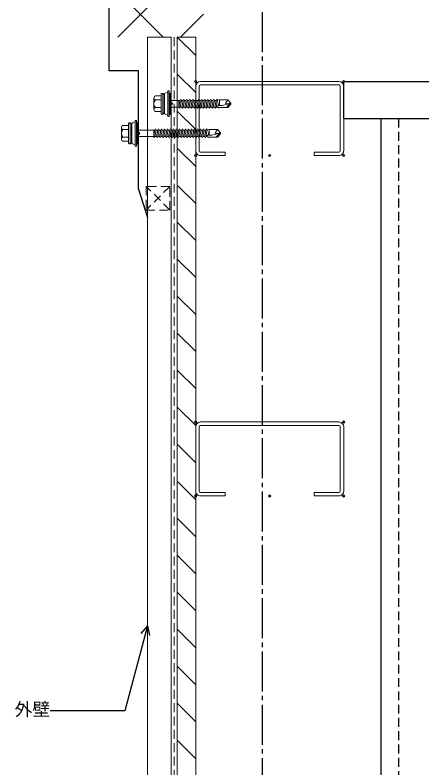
# Model space of a CAD drawing. Units: millimetres at full size, sheet at 1:3; details may follow other scales. Extents: x -1262 to 1258, y -891 to 1034.
# Drawn here: x -945 to -671, y -358 to 150 of the extents above; entities that cross this region are included whole.
import ezdxf
from ezdxf.enums import TextEntityAlignment as Align

# ---------------------------------------------------------------- set-up
doc = ezdxf.new("R2010")
doc.units = ezdxf.units.MM
doc.header["$LTSCALE"] = 3
doc.header["$PDMODE"] = 32
doc.header["$PDSIZE"] = 1.5
doc.linetypes.add('CHAIN2', pattern=[12, 9, -1, 1, -1])
doc.linetypes.add('DASHED2', pattern=[3, 2, -1])
for name, color, linetype, lineweight in [('0-4_寸法線1', 5, 'Continuous', 25), ('0-6_名称1', 5, 'Continuous', 25), ('0-E_外壁1', 6, 'Continuous', 20), ('1-1_水切1', 134, 'Continuous', 30), ('2-1_裏貼1', 2, 'Continuous', 18), ('2-7_ビス1', 7, 'Continuous', 5), ('3-1_面戸', 7, 'Continuous', 5), ('3-9_断熱材1', 4, 'Continuous', 5), ('3-D_防水シート', 3, 'DASHED2', 9), ('4-3_H鋼2', 12, 'Continuous', 25), ('4-5_C鋼1', 2, 'Continuous', 18)]:
    doc.layers.add(name, color=color, linetype=linetype, lineweight=lineweight)
doc.styles.add('ＭＳ ゴシック', font='')
doc.styles.get('ＭＳ ゴシック').set_extended_font_data('MS Gothic')

msp = doc.modelspace()

# ---------------------------------------------------------------- linework, layer by layer
at = {"layer": '0-4_寸法線1', "linetype": 'CHAIN2'}
msp.add_line((-778.443, 692.477), (-778.443, -619.534), dxfattribs=at)
at = {"layer": '0-6_名称1'}
for q in [(-860.393, -267.302), (-854.598, -268.855)]:
    msp.add_line((-855.943, -262.283), q, dxfattribs=at)
msp.add_lwpolyline([(-855.943, -262.283), (-871.324, -319.688), (-921.742, -319.688)], dxfattribs=at)
at = {"layer": '0-E_外壁1'}
for p, q in [((-855.943, 135.523), (-839.943, 135.523)), ((-855.943, 135.523), (-855.943, -619.534)), ((-839.943, 135.523), (-839.943, -619.534))]:
    msp.add_line(p, q, dxfattribs=at)
at = {"layer": '1-1_水切1'}
for p, q in [((-881.943, 112.791), (-881.943, 455.023)), ((-861.943, 32.791), (-855.943, 13.712))]:
    msp.add_line(p, q, dxfattribs=at)
msp.add_lwpolyline([(-861.943, 32.791), (-861.943, 112.791), (-881.943, 112.791)], dxfattribs=at)
at = {"layer": '2-1_裏貼1'}
for p, q in [((-876.08, 135.523), (-818.085, 193.518)), ((-845.378, 135.523), (-881.943, 172.087)), ((-833.654, 135.523), (-818.085, 151.092)), ((-823.443, 123.023), (-835.943, 135.523)), ((-823.443, 98.023), (-835.943, 110.523)), ((-823.443, 73.023), (-835.943, 85.523)), ((-823.443, 48.023), (-835.943, 60.523)), ((-823.443, 23.023), (-835.943, 35.523)), ((-823.443, -1.977), (-835.943, 10.523)), ((-823.443, -26.977), (-835.943, -14.477)), ((-823.443, -51.977), (-835.943, -39.477)), ((-823.443, -76.977), (-835.943, -64.477)), ((-823.443, -101.977), (-835.943, -89.477)), ((-823.443, -126.977), (-835.943, -114.477)), ((-823.443, -151.977), (-835.943, -139.477)), ((-823.443, -176.977), (-835.943, -164.477)), ((-823.443, -201.977), (-835.943, -189.477)), ((-823.443, -226.977), (-835.943, -214.477)), ((-823.443, -251.977), (-835.943, -239.477)), ((-823.443, -276.977), (-835.943, -264.477)), ((-823.443, -301.977), (-835.943, -289.477)), ((-823.443, -326.977), (-835.943, -314.477)), ((-823.443, -351.977), (-835.943, -339.477))]:
    msp.add_line(p, q, dxfattribs=at)
at = {"layer": '2-7_ビス1'}
for p, q in [((-846.743, 97.211), (-846.743, 83.835)), ((-845.634, 97.53), (-846.424, 97.53)), ((-845.634, 97.53), (-845.634, 83.517)), ((-844.856, 96.877), (-845.634, 97.53)), ((-844.503, 83.946), (-844.503, 97.1)), ((-844.095, 97.668), (-842.385, 98.208)), ((-842.223, 99.223), (-841.383, 99.223)), ((-842.223, 81.823), (-842.223, 99.223)), ((-841.383, 97.552), (-839.943, 97.912)), ((-841.383, 96.756), (-839.943, 95.316)), ((-839.943, 96.217), (-841.299, 97.573)), ((-839.943, 97.117), (-840.578, 97.753)), ((-839.943, 97.912), (-839.943, 83.135)), ((-851.643, 86.586), (-851.643, 94.461)), ((-850.584, 95.773), (-846.743, 95.773)), ((-850.584, 93.148), (-846.743, 93.148)), ((-844.743, 84.414), (-844.743, 96.633)), ((-844.743, 92.752), (-844.503, 92.752)), ((-841.383, 95.855), (-839.943, 94.415)), ((-841.383, 94.954), (-839.943, 93.514)), ((-841.383, 94.053), (-839.943, 92.613)), ((-841.383, 93.153), (-839.943, 91.713)), ((-841.383, 92.252), (-839.943, 90.812)), ((-833.821, 92.752), (-839.943, 92.752)), ((-833.821, 92.752), (-834.832, 88.294)), ((-834.743, 92.752), (-834.743, 88.688)), ((-832.931, 92.752), (-833.942, 88.294)), ((-833.376, 93.523), (-833.821, 92.752)), ((-833.376, 93.523), (-832.931, 92.752)), ((-832.931, 92.752), (-831.798, 92.752)), ((-831.798, 92.752), (-832.81, 88.294)), ((-830.909, 92.752), (-831.92, 88.294)), ((-831.354, 93.523), (-831.798, 92.752)), ((-831.354, 93.523), (-830.909, 92.752)), ((-830.909, 92.752), (-829.776, 92.752)), ((-829.776, 92.752), (-830.787, 88.294)), ((-828.886, 92.752), (-829.898, 88.294)), ((-829.331, 93.523), (-829.776, 92.752)), ((-829.331, 93.523), (-828.886, 92.752)), ((-828.886, 92.752), (-827.754, 92.752)), ((-827.754, 92.752), (-828.765, 88.294)), ((-826.864, 92.752), (-827.875, 88.294)), ((-827.309, 93.523), (-827.754, 92.752)), ((-827.309, 93.523), (-826.864, 92.752)), ((-826.864, 92.752), (-825.732, 92.752)), ((-825.732, 92.752), (-826.743, 88.294)), ((-825.287, 93.523), (-825.732, 92.752)), ((-823.709, 92.752), (-824.72, 88.294)), ((-822.819, 92.752), (-823.831, 88.294)), ((-823.264, 93.523), (-823.709, 92.752)), ((-823.264, 93.523), (-822.819, 92.752)), ((-822.819, 92.752), (-821.687, 92.752)), ((-821.687, 92.752), (-822.698, 88.294)), ((-820.797, 92.752), (-821.808, 88.294)), ((-821.242, 93.523), (-821.687, 92.752)), ((-821.242, 93.523), (-820.797, 92.752)), ((-820.797, 92.752), (-819.665, 92.752)), ((-819.665, 92.752), (-820.676, 88.294)), ((-818.775, 92.752), (-819.786, 88.294)), ((-819.22, 93.523), (-819.665, 92.752)), ((-819.22, 93.523), (-818.775, 92.752)), ((-818.775, 92.752), (-817.642, 92.752)), ((-817.642, 92.752), (-818.653, 88.294)), ((-816.753, 92.752), (-817.764, 88.294)), ((-817.197, 93.523), (-817.642, 92.752)), ((-817.197, 93.523), (-816.753, 92.752)), ((-816.753, 92.752), (-815.62, 92.752)), ((-815.62, 92.752), (-816.631, 88.294)), ((-815.175, 93.523), (-815.62, 92.752)), ((-813.598, 92.752), (-814.609, 88.294)), ((-813.153, 93.523), (-813.598, 92.752)), ((-811.576, 92.752), (-812.587, 88.294)), ((-810.686, 92.752), (-811.697, 88.294)), ((-811.131, 93.523), (-811.576, 92.752)), ((-811.131, 93.523), (-810.686, 92.752)), ((-810.686, 92.752), (-809.553, 92.752)), ((-809.553, 92.752), (-810.564, 88.294)), ((-808.712, 92.837), (-809.674, 88.294)), ((-809.108, 93.523), (-809.553, 92.752)), ((-809.108, 93.523), (-808.712, 92.837)), ((-807.386, 93.071), (-808.712, 92.837)), ((-808.188, 89.134), (-807.386, 91.899)), ((-807.386, 93.071), (-801.613, 93.071)), ((-807.386, 93.071), (-807.386, 89.268)), ((-801.613, 93.071), (-799.743, 90.842)), ((-850.584, 87.898), (-846.743, 87.898)), ((-844.743, 88.294), (-844.503, 88.294)), ((-841.383, 91.351), (-839.943, 89.911)), ((-841.383, 90.45), (-839.943, 89.01)), ((-841.383, 89.55), (-839.943, 88.11)), ((-841.383, 88.649), (-839.943, 87.209)), ((-841.383, 87.748), (-839.943, 86.308)), ((-841.383, 86.847), (-839.943, 85.407)), ((-834.832, 88.294), (-839.943, 88.294)), ((-834.387, 87.523), (-834.832, 88.294)), ((-834.387, 87.523), (-833.942, 88.294)), ((-833.942, 88.294), (-832.81, 88.294)), ((-832.365, 87.523), (-832.81, 88.294)), ((-832.365, 87.523), (-831.92, 88.294)), ((-831.92, 88.294), (-830.787, 88.294)), ((-830.343, 87.523), (-830.787, 88.294)), ((-830.343, 87.523), (-829.898, 88.294)), ((-829.898, 88.294), (-828.765, 88.294)), ((-828.32, 87.523), (-828.765, 88.294)), ((-828.32, 87.523), (-827.875, 88.294)), ((-827.875, 88.294), (-826.743, 88.294)), ((-826.298, 87.523), (-826.743, 88.294)), ((-826.298, 87.523), (-825.853, 88.294)), ((-824.276, 87.523), (-824.72, 88.294)), ((-824.276, 87.523), (-823.831, 88.294)), ((-823.831, 88.294), (-822.698, 88.294)), ((-822.253, 87.523), (-822.698, 88.294)), ((-822.253, 87.523), (-821.808, 88.294)), ((-821.808, 88.294), (-820.676, 88.294)), ((-820.231, 87.523), (-820.676, 88.294)), ((-820.231, 87.523), (-819.786, 88.294)), ((-819.786, 88.294), (-818.653, 88.294)), ((-818.209, 87.523), (-818.653, 88.294)), ((-818.209, 87.523), (-817.764, 88.294)), ((-817.764, 88.294), (-816.631, 88.294)), ((-816.186, 87.523), (-816.631, 88.294)), ((-816.186, 87.523), (-815.741, 88.294)), ((-814.164, 87.523), (-814.609, 88.294)), ((-814.164, 87.523), (-813.719, 88.294)), ((-812.142, 87.523), (-812.587, 88.294)), ((-812.142, 87.523), (-811.697, 88.294)), ((-811.697, 88.294), (-810.564, 88.294)), ((-810.119, 87.523), (-810.564, 88.294)), ((-810.119, 87.523), (-809.674, 88.294)), ((-809.674, 88.294), (-809.192, 88.294)), ((-808.468, 88.166), (-809.192, 88.294)), ((-808.468, 88.166), (-808.449, 88.232)), ((-808.468, 88.166), (-808.251, 87.79)), ((-808.251, 87.79), (-807.943, 87.79)), ((-807.794, 88.047), (-807.943, 87.79)), ((-807.386, 87.975), (-807.795, 88.047)), ((-807.792, 88.064), (-807.794, 88.047)), ((-807.386, 90.523), (-807.598, 89.236)), ((-807.386, 89.268), (-805.614, 89.268)), ((-807.386, 87.975), (-801.613, 87.975)), ((-805.614, 89.268), (-800.935, 90.522)), ((-800.271, 90.7), (-802.557, 87.975)), ((-801.613, 87.975), (-799.743, 90.205)), ((-799.743, 90.205), (-799.743, 90.842)), ((-850.584, 85.273), (-846.743, 85.273)), ((-845.634, 83.517), (-846.424, 83.517)), ((-844.856, 84.169), (-845.634, 83.517)), ((-844.095, 83.378), (-842.385, 82.838)), ((-841.383, 85.946), (-839.943, 84.506)), ((-841.383, 85.046), (-839.943, 83.606)), ((-841.383, 84.145), (-840.515, 83.278)), ((-841.383, 83.495), (-839.943, 83.135)), ((-868.743, 77.211), (-868.743, 63.835)), ((-867.634, 77.529), (-868.424, 77.529)), ((-867.634, 77.529), (-867.634, 63.517)), ((-866.856, 76.877), (-867.634, 77.529)), ((-866.743, 64.413), (-866.743, 76.633)), ((-866.503, 63.946), (-866.503, 77.1)), ((-866.095, 77.668), (-864.385, 78.208)), ((-864.223, 79.223), (-863.383, 79.223)), ((-864.223, 61.823), (-864.223, 79.223)), ((-863.383, 77.552), (-861.943, 77.912)), ((-863.383, 76.756), (-861.943, 75.316)), ((-861.943, 76.217), (-863.299, 77.573)), ((-861.943, 77.117), (-862.578, 77.753)), ((-861.943, 77.912), (-861.943, 63.135)), ((-873.643, 66.585), (-873.643, 74.46)), ((-872.584, 75.773), (-868.743, 75.773)), ((-872.584, 73.148), (-868.743, 73.148)), ((-866.743, 72.752), (-866.503, 72.752)), ((-863.383, 75.855), (-861.943, 74.415)), ((-863.383, 74.954), (-861.943, 73.514)), ((-863.383, 74.053), (-861.943, 72.613)), ((-863.383, 73.153), (-861.943, 71.713)), ((-863.383, 72.252), (-861.943, 70.812)), ((-863.383, 71.351), (-861.943, 69.911)), ((-850.932, 72.752), (-861.943, 72.752)), ((-850.932, 72.752), (-851.743, 69.18)), ((-851.743, 72.752), (-851.743, 67.945)), ((-850.043, 72.752), (-851.054, 68.294)), ((-850.487, 73.523), (-850.932, 72.752)), ((-850.487, 73.523), (-850.043, 72.752)), ((-850.043, 72.752), (-848.91, 72.752)), ((-848.91, 72.752), (-849.921, 68.294)), ((-848.02, 72.752), (-849.031, 68.294)), ((-848.465, 73.523), (-848.91, 72.752)), ((-848.465, 73.523), (-848.02, 72.752)), ((-848.02, 72.752), (-846.888, 72.752)), ((-846.888, 72.752), (-847.899, 68.294)), ((-845.998, 72.752), (-847.009, 68.294)), ((-846.443, 73.523), (-846.888, 72.752)), ((-846.443, 73.523), (-845.998, 72.752)), ((-845.998, 72.752), (-844.866, 72.752)), ((-844.866, 72.752), (-845.877, 68.294)), ((-843.976, 72.752), (-844.987, 68.294)), ((-844.421, 73.523), (-844.866, 72.752)), ((-844.421, 73.523), (-843.976, 72.752)), ((-843.976, 72.752), (-842.843, 72.752)), ((-842.843, 72.752), (-843.854, 68.294)), ((-842.398, 73.523), (-842.843, 72.752)), ((-840.821, 72.752), (-841.832, 68.294)), ((-839.931, 72.752), (-840.942, 68.294)), ((-840.376, 73.523), (-840.821, 72.752)), ((-840.376, 73.523), (-839.931, 72.752)), ((-839.931, 72.752), (-838.798, 72.752)), ((-838.798, 72.752), (-839.81, 68.294)), ((-837.909, 72.752), (-838.92, 68.294)), ((-838.354, 73.523), (-838.798, 72.752)), ((-838.354, 73.523), (-837.909, 72.752)), ((-837.909, 72.752), (-836.776, 72.752)), ((-836.776, 72.752), (-837.787, 68.294)), ((-835.886, 72.752), (-836.898, 68.294)), ((-836.331, 73.523), (-836.776, 72.752)), ((-836.331, 73.523), (-835.886, 72.752)), ((-835.886, 72.752), (-834.754, 72.752)), ((-834.754, 72.752), (-835.765, 68.294)), ((-833.864, 72.752), (-834.875, 68.294)), ((-834.309, 73.523), (-834.754, 72.752)), ((-834.309, 73.523), (-833.864, 72.752)), ((-833.864, 72.752), (-832.732, 72.752)), ((-832.732, 72.752), (-833.743, 68.294)), ((-832.287, 73.523), (-832.732, 72.752)), ((-830.709, 72.752), (-831.72, 68.294)), ((-829.819, 72.752), (-830.831, 68.294)), ((-830.264, 73.523), (-830.709, 72.752)), ((-830.264, 73.523), (-829.819, 72.752)), ((-829.819, 72.752), (-828.687, 72.752)), ((-828.687, 72.752), (-829.698, 68.294)), ((-827.797, 72.752), (-828.808, 68.294)), ((-828.242, 73.523), (-828.687, 72.752)), ((-828.242, 73.523), (-827.797, 72.752)), ((-827.797, 72.752), (-826.665, 72.752)), ((-826.665, 72.752), (-827.676, 68.294)), ((-825.775, 72.752), (-826.786, 68.294)), ((-826.22, 73.523), (-826.665, 72.752)), ((-826.22, 73.523), (-825.775, 72.752)), ((-825.775, 72.752), (-824.642, 72.752)), ((-824.642, 72.752), (-825.653, 68.294)), ((-823.753, 72.752), (-824.764, 68.294)), ((-824.197, 73.523), (-824.642, 72.752)), ((-824.197, 73.523), (-823.753, 72.752)), ((-823.753, 72.752), (-822.62, 72.752)), ((-822.62, 72.752), (-823.631, 68.294)), ((-822.175, 73.523), (-822.62, 72.752)), ((-820.598, 72.752), (-821.609, 68.294)), ((-820.153, 73.523), (-820.598, 72.752)), ((-818.576, 72.752), (-819.587, 68.294)), ((-817.686, 72.752), (-818.697, 68.294)), ((-818.131, 73.523), (-818.576, 72.752)), ((-818.131, 73.523), (-817.686, 72.752)), ((-817.686, 72.752), (-816.553, 72.752)), ((-816.553, 72.752), (-817.564, 68.294)), ((-815.712, 72.837), (-816.674, 68.294)), ((-816.108, 73.523), (-816.553, 72.752)), ((-816.108, 73.523), (-815.712, 72.837)), ((-814.386, 73.071), (-815.712, 72.837)), ((-815.188, 69.134), (-814.386, 71.899)), ((-814.386, 73.071), (-808.613, 73.071)), ((-814.386, 73.071), (-814.386, 69.268)), ((-808.613, 73.071), (-806.743, 70.842)), ((-872.584, 67.898), (-868.743, 67.898)), ((-866.743, 68.294), (-866.503, 68.294)), ((-863.383, 70.45), (-861.943, 69.01)), ((-863.383, 69.55), (-861.943, 68.11)), ((-863.383, 68.649), (-861.943, 67.209)), ((-863.383, 67.748), (-861.943, 66.308)), ((-863.383, 66.847), (-861.943, 65.407)), ((-851.743, 68.294), (-861.943, 68.294)), ((-851.499, 67.523), (-851.743, 67.945)), ((-851.499, 67.523), (-851.054, 68.294)), ((-851.054, 68.294), (-849.921, 68.294)), ((-849.476, 67.523), (-849.921, 68.294)), ((-849.476, 67.523), (-849.031, 68.294)), ((-849.031, 68.294), (-847.899, 68.294)), ((-847.454, 67.523), (-847.899, 68.294)), ((-847.454, 67.523), (-847.009, 68.294)), ((-847.009, 68.294), (-845.877, 68.294)), ((-845.432, 67.523), (-845.877, 68.294)), ((-845.432, 67.523), (-844.987, 68.294)), ((-844.987, 68.294), (-843.854, 68.294)), ((-843.409, 67.523), (-843.854, 68.294)), ((-843.409, 67.523), (-842.964, 68.294)), ((-841.387, 67.523), (-841.832, 68.294)), ((-841.387, 67.523), (-840.942, 68.294)), ((-840.942, 68.294), (-839.81, 68.294)), ((-839.365, 67.523), (-839.81, 68.294)), ((-839.365, 67.523), (-838.92, 68.294)), ((-838.92, 68.294), (-837.787, 68.294)), ((-837.343, 67.523), (-837.787, 68.294)), ((-837.343, 67.523), (-836.898, 68.294)), ((-836.898, 68.294), (-835.765, 68.294)), ((-835.32, 67.523), (-835.765, 68.294)), ((-835.32, 67.523), (-834.875, 68.294)), ((-834.875, 68.294), (-833.743, 68.294)), ((-833.298, 67.523), (-833.743, 68.294)), ((-833.298, 67.523), (-832.853, 68.294)), ((-831.276, 67.523), (-831.72, 68.294)), ((-831.276, 67.523), (-830.831, 68.294)), ((-830.831, 68.294), (-829.698, 68.294)), ((-829.253, 67.523), (-829.698, 68.294)), ((-829.253, 67.523), (-828.808, 68.294)), ((-828.808, 68.294), (-827.676, 68.294)), ((-827.231, 67.523), (-827.676, 68.294)), ((-827.231, 67.523), (-826.786, 68.294)), ((-826.786, 68.294), (-825.653, 68.294)), ((-825.209, 67.523), (-825.653, 68.294)), ((-825.209, 67.523), (-824.764, 68.294)), ((-824.764, 68.294), (-823.631, 68.294)), ((-823.186, 67.523), (-823.631, 68.294)), ((-823.186, 67.523), (-822.741, 68.294)), ((-821.164, 67.523), (-821.609, 68.294)), ((-821.164, 67.523), (-820.719, 68.294)), ((-819.142, 67.523), (-819.587, 68.294)), ((-819.142, 67.523), (-818.697, 68.294)), ((-818.697, 68.294), (-817.564, 68.294)), ((-817.119, 67.523), (-817.564, 68.294)), ((-817.119, 67.523), (-816.674, 68.294)), ((-816.674, 68.294), (-816.192, 68.294)), ((-815.468, 68.166), (-816.192, 68.294)), ((-815.468, 68.166), (-815.449, 68.232)), ((-815.468, 68.166), (-815.251, 67.79)), ((-815.251, 67.79), (-814.943, 67.79)), ((-814.794, 68.047), (-814.943, 67.79)), ((-814.386, 67.975), (-814.795, 68.047)), ((-814.792, 68.064), (-814.794, 68.047)), ((-814.386, 70.523), (-814.598, 69.235)), ((-814.386, 69.268), (-812.614, 69.268)), ((-814.386, 67.975), (-808.613, 67.975)), ((-812.614, 69.268), (-807.935, 70.522)), ((-807.271, 70.7), (-809.557, 67.975)), ((-808.613, 67.975), (-806.743, 70.205)), ((-806.743, 70.205), (-806.743, 70.842)), ((-872.584, 65.273), (-868.743, 65.273)), ((-867.634, 63.517), (-868.424, 63.517)), ((-866.856, 64.169), (-867.634, 63.517)), ((-866.095, 63.378), (-864.385, 62.838)), ((-863.383, 65.946), (-861.943, 64.506)), ((-863.383, 65.046), (-861.943, 63.606)), ((-863.383, 64.145), (-862.515, 63.278)), ((-863.383, 63.495), (-861.943, 63.135))]:
    msp.add_line(p, q, dxfattribs=at)
for points in [[(-842.223, 81.823), (-841.383, 81.823), (-841.383, 99.223)], [(-824.842, 92.752), (-825.853, 88.294), (-824.721, 88.294)], [(-825.287, 93.523), (-824.842, 92.752), (-823.709, 92.752)], [(-814.73, 92.752), (-815.741, 88.294), (-814.609, 88.294)], [(-815.175, 93.523), (-814.73, 92.752), (-813.598, 92.752)], [(-812.708, 92.752), (-813.719, 88.294), (-812.587, 88.294)], [(-813.153, 93.523), (-812.708, 92.752), (-811.576, 92.752)], [(-801.613, 93.071), (-801.926, 92.702), (-802.264, 92.309), (-802.595, 91.913), (-802.884, 91.535), (-803.096, 91.198), (-803.199, 90.925), (-803.157, 90.735), (-802.911, 90.627), (-802.475, 90.563), (-801.94, 90.531), (-801.396, 90.521), (-800.935, 90.522)], [(-807.386, 87.975), (-808.201, 88.163), (-808.811, 88.348), (-809.191, 88.527), (-809.317, 88.695), (-809.179, 88.849), (-808.797, 88.994), (-808.193, 89.133), (-807.386, 89.268)], [(-799.743, 90.523), (-799.874, 90.584), (-800.006, 90.638), (-800.138, 90.679), (-800.271, 90.7), (-800.436, 90.691), (-800.602, 90.652), (-800.768, 90.592), (-800.935, 90.522)], [(-864.223, 61.823), (-863.383, 61.823), (-863.383, 79.223)], [(-841.953, 72.752), (-842.964, 68.294), (-841.832, 68.294)], [(-842.398, 73.523), (-841.953, 72.752), (-840.821, 72.752)], [(-831.842, 72.752), (-832.853, 68.294), (-831.721, 68.294)], [(-832.287, 73.523), (-831.842, 72.752), (-830.709, 72.752)], [(-821.73, 72.752), (-822.741, 68.294), (-821.609, 68.294)], [(-822.175, 73.523), (-821.73, 72.752), (-820.598, 72.752)], [(-819.708, 72.752), (-820.719, 68.294), (-819.587, 68.294)], [(-820.153, 73.523), (-819.708, 72.752), (-818.576, 72.752)], [(-808.613, 73.071), (-808.926, 72.702), (-809.264, 72.309), (-809.595, 71.913), (-809.884, 71.535), (-810.096, 71.198), (-810.199, 70.924), (-810.157, 70.735), (-809.911, 70.627), (-809.475, 70.563), (-808.94, 70.531), (-808.396, 70.521), (-807.935, 70.522)], [(-814.386, 67.975), (-815.201, 68.163), (-815.811, 68.348), (-816.191, 68.527), (-816.317, 68.695), (-816.179, 68.849), (-815.797, 68.994), (-815.193, 69.133), (-814.386, 69.268)], [(-806.743, 70.523), (-806.874, 70.584), (-807.006, 70.638), (-807.138, 70.679), (-807.271, 70.7), (-807.436, 70.691), (-807.602, 70.652), (-807.768, 70.592), (-807.935, 70.522)]]:
    msp.add_lwpolyline(points, dxfattribs=at)
for centre, radius, start, end in [((-846.424, 97.211), 0.319, 90, 180), ((-845.061, 96.633), 0.319, 0, 50), ((-843.903, 97.1), 0.6, 108.75661, 180), ((-842.463, 98.435), 0.24, 288.75661, 360), ((-850.299, 94.461), 1.343, 102.25462, 257.74539), ((-847.857, 90.523), 3.785, 136.09563, 223.90439), ((-850.299, 86.586), 1.343, 102.25462, 257.74539), ((-846.424, 83.835), 0.319, 180, 270), ((-845.061, 84.414), 0.319, 310, 0), ((-843.903, 83.946), 0.6, 180, 251.24339), ((-842.463, 82.611), 0.24, 0, 71.24339), ((-868.424, 77.211), 0.319, 90, 180), ((-867.061, 76.633), 0.319, 0, 50), ((-865.903, 77.1), 0.6, 108.75661, 180), ((-864.463, 78.435), 0.24, 288.75661, 360), ((-872.299, 74.46), 1.343, 102.25462, 257.74539), ((-869.857, 70.523), 3.785, 136.09563, 223.90439), ((-872.299, 66.585), 1.343, 102.25462, 257.74539), ((-868.424, 63.835), 0.319, 180, 270), ((-867.061, 64.413), 0.319, 310, 0), ((-865.903, 63.946), 0.6, 180, 251.24339), ((-864.463, 62.611), 0.24, 0, 71.24339)]:
    msp.add_arc(centre, radius, start, end, dxfattribs=at)
at = {"layer": '2-7_ビス1', "color": 5}
for p in [(-839.943, 90.523), (-861.943, 70.523)]:
    msp.add_point(p, dxfattribs=at)
at = {"layer": '3-1_面戸', "linetype": 'DASHED2'}
for p, q in [((-840.943, 18.712), (-856.943, 34.712)), ((-840.943, 34.712), (-856.943, 18.712))]:
    msp.add_line(p, q, dxfattribs=at)
msp.add_lwpolyline([(-840.943, 34.712), (-856.943, 34.712), (-856.943, 18.712), (-840.943, 18.712)], close=True, dxfattribs=at)
at = {"layer": '3-9_断熱材1'}
for p, q in [((-835.943, 135.523), (-823.443, 135.523)), ((-835.943, 135.523), (-835.943, -619.534)), ((-823.443, 135.523), (-823.443, -619.534))]:
    msp.add_line(p, q, dxfattribs=at)
at = {"layer": '3-D_防水シート'}
msp.add_line((-837.943, 135.523), (-837.943, -619.534), dxfattribs=at)
at = {"layer": '4-3_H鋼2'}
for p, q in [((-723.443, 105.523), (-373.443, 105.523)), ((-723.443, 80.523), (-723.443, 105.523)), ((-698.443, 80.523), (-698.443, -619.534))]:
    msp.add_line(p, q, dxfattribs=at)
at = {"layer": '4-3_H鋼2', "linetype": 'DASHED2'}
msp.add_line((-686.443, 80.523), (-686.443, -619.534), dxfattribs=at)
at = {"layer": '4-3_H鋼2'}
msp.add_lwpolyline([(-723.443, 80.523), (-373.443, 80.523), (-373.443, 105.523)], dxfattribs=at)
at = {"layer": '4-5_C鋼1'}
for p, q in [((-823.443, 58.823), (-823.443, 102.223)), ((-821.143, 102.223), (-821.143, 58.823)), ((-820.143, 105.523), (-726.743, 105.523)), ((-726.743, 103.223), (-820.143, 103.223)), ((-725.743, 58.823), (-725.743, 102.223)), ((-723.443, 102.223), (-723.443, 58.823)), ((-726.743, 55.523), (-743.443, 55.523)), ((-820.143, -124.477), (-726.743, -124.477)), ((-726.743, -126.777), (-820.143, -126.777)), ((-823.443, -171.177), (-823.443, -127.777)), ((-821.143, -127.777), (-821.143, -171.177)), ((-725.743, -171.177), (-725.743, -127.777)), ((-723.443, -127.777), (-723.443, -171.177)), ((-726.743, -174.477), (-743.443, -174.477))]:
    msp.add_line(p, q, dxfattribs=at)
for points in [[(-820.143, 57.823), (-803.443, 57.823), (-803.443, 55.523), (-820.143, 55.523)], [(-743.443, 55.523), (-743.443, 57.823), (-726.743, 57.823)], [(-820.143, -172.177), (-803.443, -172.177), (-803.443, -174.477), (-820.143, -174.477)], [(-743.443, -174.477), (-743.443, -172.177), (-726.743, -172.177)]]:
    msp.add_lwpolyline(points, dxfattribs=at)
for centre, radius, start, end in [((-820.143, 102.223), 3.3, 90, 180), ((-820.143, 102.223), 1, 90, 180), ((-726.743, 102.223), 3.3, 0.00004, 90), ((-726.743, 102.223), 1, 0, 90), ((-820.143, 58.823), 3.3, 179.99996, 270), ((-820.143, 58.823), 1, 180, 270), ((-726.743, 58.823), 1, 270, 0), ((-726.743, 58.823), 3.3, 270, 0.00004), ((-820.143, -127.777), 3.3, 90, 180), ((-820.143, -127.777), 1, 90, 180), ((-726.743, -127.777), 3.3, 0.00004, 90), ((-726.743, -127.777), 1, 0, 90), ((-820.143, -171.177), 3.3, 179.99996, 270), ((-820.143, -171.177), 1, 180, 270), ((-726.743, -171.177), 1, 270, 0), ((-726.743, -171.177), 3.3, 270, 0.00004)]:
    msp.add_arc(centre, radius, start, end, dxfattribs=at)
for p in [(-823.443, 105.523), (-723.443, 105.523), (-823.443, 55.523), (-773.443, 55.523), (-723.443, 55.523), (-823.443, -124.477), (-723.443, -124.477), (-823.443, -174.477), (-773.443, -174.477), (-723.443, -174.477)]:
    msp.add_point(p, dxfattribs=at)

# ---------------------------------------------------------------- texts
at = {"layer": '0-6_名称1', "style": 'ＭＳ ゴシック'}
msp.add_text('外壁', height=8.798, dxfattribs=at).set_placement((-945.742, -325.688), align=Align.BOTTOM_LEFT)

doc.saveas('drawing.dxf')
